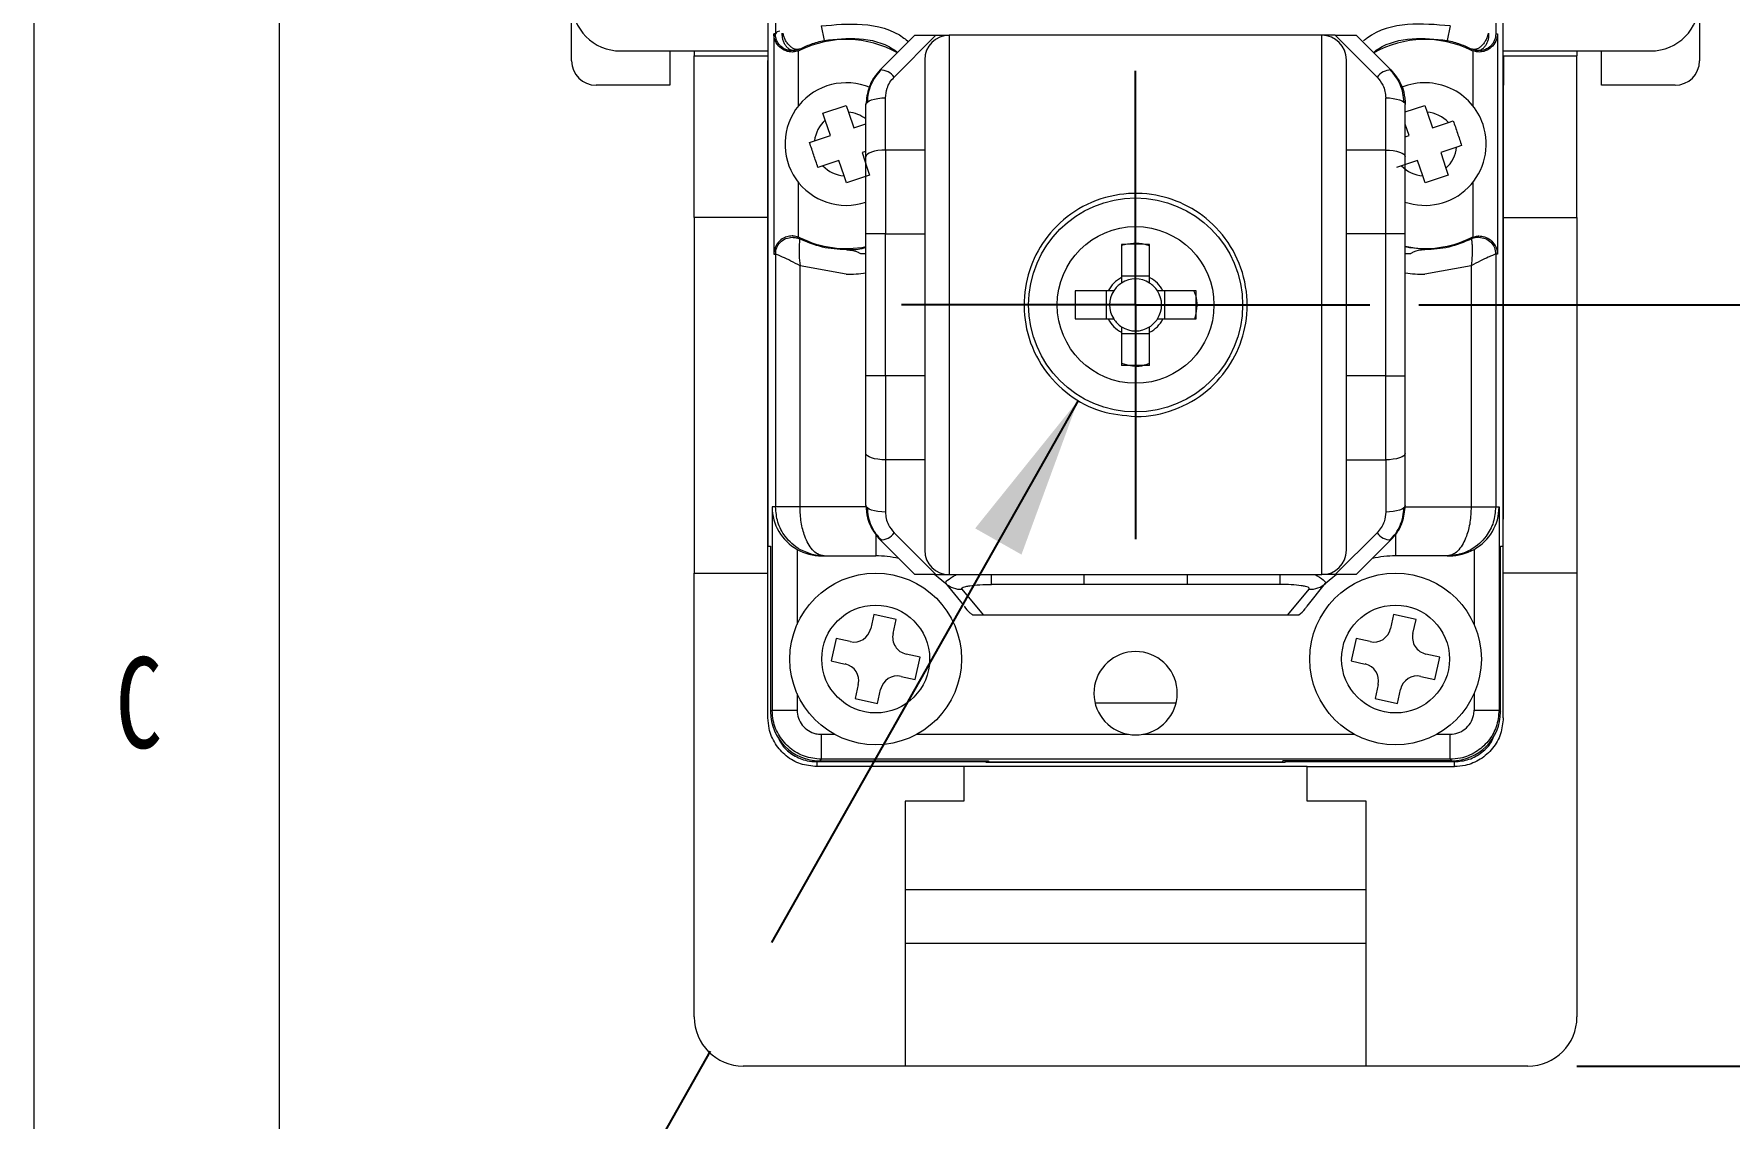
# Model space of a CAD drawing. Header units: millimetres. Extents: x 5 to 415, y -41 to 292.
# Drawn here: x 5 to 39.57, y 165.27 to 187.38 of the extents above; entities that cross this region are included whole.
import ezdxf

# ---------------------------------------------------------------- set-up
doc = ezdxf.new("R2010")
doc.units = ezdxf.units.MM
doc.linetypes.add('CENTERX2', pattern=[20.32, 12.7, -2.54, 2.54, -2.54])
doc.layers.add('CENTER_LINE', color=7, linetype='CENTERX2')
doc.styles.add('SLDTEXTSTYLE0', font='TXT', dxfattribs={"width": 0.7})
doc.styles.add('SLDTEXTSTYLE2', font='TXT', dxfattribs={"width": 0.75})
doc.dimstyles.new('SLDDIMSTYLE4', dxfattribs={"dimtxt": 4, "dimasz": 3.302, "dimexe": 0, "dimexo": 0.0625, "dimgap": 1, "dimtad": 1, "dimdec": 1, "dimrnd": 1e-09, "dimzin": 12, "dimdsep": 46, "dimtxsty": 'SLDTEXTSTYLE0', "dimsah": 1, "dimcen": 0.09, "dimadec": 0, "dimazin": 3, "dimtfac": 1, "dimtdec": 1, "dimtmove": 0, "dimatfit": 0, "dimfxl": 1, "dimfrac": 2, "dimtolj": 1, "dimtzin": 12, "dimarcsym": 0})
doc.dimstyles.new('SLDDIMSTYLE6', dxfattribs={"dimtxt": 0.18, "dimasz": 3.302, "dimexe": 0, "dimexo": 0.0625, "dimgap": 0, "dimtad": 0, "dimtih": 1, "dimtoh": 1, "dimdec": 0, "dimrnd": 1e-09, "dimzin": 0, "dimdsep": 46, "dimtxsty": 'Standard', "dimsah": 1, "dimcen": 0.09, "dimadec": 0, "dimazin": 0, "dimtfac": 3.302, "dimtdec": 0, "dimtofl": 0, "dimtmove": 0, "dimatfit": 3, "dimfxl": 1, "dimfrac": 2, "dimtolj": 1, "dimtzin": 0, "dimarcsym": 0})

# ---------------------------------------------------------------- blocks, each defined once
blk = doc.blocks.new('_D_21')
at = {"layer": 'CENTER_LINE'}
for p, q in [((49.402, 181.851), (49.402, 188.201)), ((33.24, 181.851), (50.402, 181.851)), ((49.402, 166.331), (49.402, 181.851)), ((36.465, 166.331), (50.402, 166.331)), ((49.402, 166.331), (49.402, 159.981))]:
    blk.add_line(p, q, dxfattribs=at)
for points in [[(49.402, 181.851), (49.91, 185.153), (48.894, 185.153)], [(49.402, 166.331), (48.894, 163.029), (49.91, 163.029)]]:
    blk.add_solid(points, dxfattribs=at)
at = {"layer": 'CENTER_LINE', "insert": (44.246, 169.296), "char_height": 4, "attachment_point": 1, "rotation": 90, "style": 'SLDTEXTSTYLE0'}
blk.add_mtext('15.5', dxfattribs=at)
blk = doc.blocks.new('SW_CENTERMARKSYMBOL_6')
at = {"layer": 'CENTER_LINE', "color": 0}
for p, q in [((0, 2.5), (0, 4.775)), ((0, 0), (0, 2.5)), ((-2.5, 0), (-4.775, 0)), ((0, 0), (-2.5, 0)), ((0, 0), (0, -2.5)), ((0, 0), (2.5, 0)), ((2.5, 0), (4.775, 0)), ((0, -2.5), (0, -4.775))]:
    blk.add_line(p, q, dxfattribs=at)

msp = doc.modelspace()

# ---------------------------------------------------------------- linework, layer by layer
at = {"color": 7, "linetype": 'Continuous', "lineweight": 18}
for p, q in [((5, 292), (5, 5)), ((10, 287), (10, 10)), ((19.974, 176.933), (19.974, 195.631)), ((20.082, 195.433), (20.121, 187.378)), ((34.848, 195.433), (34.809, 187.378)), ((34.96, 176.933), (34.96, 191.921)), ((15.965, 186.831), (15.965, 188.031)), ((38.965, 188.031), (38.965, 186.831)), ((20.121, 187.378), (20.087, 187.378)), ((20.087, 187.378), (20.087, 182.888)), ((21.053, 187.54), (21.115, 187.246)), ((33.877, 187.54), (33.815, 187.246)), ((34.809, 187.378), (34.843, 187.378)), ((34.843, 187.378), (34.843, 182.888)), ((16.965, 187.031), (19.974, 187.031)), ((17.965, 187.031), (17.965, 186.331)), ((18.465, 187.031), (18.465, 186.931)), ((20.616, 187.07), (20.518, 187.039)), ((20.628, 187.047), (20.616, 187.07)), ((22.965, 187.351), (22.258, 186.644)), ((22.541, 186.498), (23.394, 187.351)), ((22.965, 187.351), (23.394, 187.351)), ((23.394, 187.351), (23.665, 187.351)), ((23.665, 187.351), (23.665, 176.351)), ((31.265, 187.351), (23.665, 187.351)), ((31.265, 176.351), (31.265, 187.351)), ((31.536, 187.351), (31.265, 187.351)), ((32.389, 186.498), (31.536, 187.351)), ((31.536, 187.351), (31.965, 187.351)), ((31.965, 187.351), (32.672, 186.644)), ((34.314, 187.07), (34.303, 187.047)), ((34.412, 187.039), (34.314, 187.07)), ((34.96, 187.031), (37.965, 187.031)), ((36.465, 187.031), (36.465, 186.931)), ((36.965, 186.331), (36.965, 187.031)), ((18.465, 183.631), (18.465, 186.931)), ((18.465, 186.931), (19.965, 186.931)), ((19.965, 186.931), (19.965, 186.331)), ((19.965, 186.931), (19.974, 186.931)), ((19.965, 182.883), (19.965, 186.833)), ((19.965, 186.833), (19.974, 186.833)), ((34.96, 186.931), (34.965, 186.931)), ((34.965, 186.833), (34.96, 186.833)), ((34.965, 186.931), (34.965, 186.331)), ((34.965, 186.931), (36.465, 186.931)), ((34.965, 182.883), (34.965, 186.833)), ((36.465, 183.631), (36.465, 186.931)), ((17.965, 186.331), (16.465, 186.331)), ((38.465, 186.331), (36.965, 186.331)), ((22.365, 185.009), (22.365, 186.073)), ((32.565, 185.009), (32.565, 186.073)), ((21.09, 185.762), (21.564, 185.921)), ((21.137, 185.62), (21.09, 185.762)), ((21.564, 185.921), (21.611, 185.779)), ((21.611, 185.779), (21.717, 185.463)), ((21.965, 184.872), (21.965, 185.937)), ((32.965, 184.872), (32.965, 185.937)), ((32.965, 185.788), (33.364, 185.921)), ((33.364, 185.921), (33.411, 185.779)), ((33.411, 185.779), (33.517, 185.463)), ((20.918, 185.195), (21.243, 185.304)), ((21.243, 185.304), (21.137, 185.62)), ((21.717, 185.463), (21.965, 185.547)), ((33.043, 185.304), (32.965, 185.537)), ((32.965, 185.278), (33.043, 185.304)), ((33.517, 185.463), (33.842, 185.572)), ((33.842, 185.572), (33.943, 185.606)), ((20.817, 185.162), (20.918, 185.195)), ((21.965, 184.983), (21.887, 184.957)), ((21.887, 184.957), (21.993, 184.641)), ((22.365, 185.009), (22.365, 183.299)), ((23.165, 185.009), (22.365, 185.009)), ((32.565, 185.009), (31.765, 185.009)), ((32.565, 183.299), (32.565, 185.009)), ((34.012, 185.066), (33.687, 184.957)), ((33.687, 184.957), (33.793, 184.641)), ((34.113, 185.1), (34.012, 185.066)), ((21.088, 184.689), (20.987, 184.655)), ((21.413, 184.798), (21.088, 184.689)), ((21.519, 184.482), (21.413, 184.798)), ((21.993, 184.641), (22.041, 184.499)), ((32.888, 184.689), (32.787, 184.655)), ((33.213, 184.798), (32.888, 184.689)), ((33.319, 184.482), (33.213, 184.798)), ((33.793, 184.641), (33.841, 184.499)), ((21.567, 184.34), (21.519, 184.482)), ((22.041, 184.499), (21.567, 184.34)), ((33.367, 184.34), (33.319, 184.482)), ((33.841, 184.499), (33.367, 184.34)), ((19.965, 183.631), (18.465, 183.631)), ((18.465, 183.631), (18.465, 176.381)), ((34.965, 183.631), (36.465, 183.631)), ((36.465, 183.631), (36.465, 176.381)), ((20.616, 183.196), (20.628, 183.219)), ((22.365, 183.299), (21.965, 183.299)), ((21.965, 180.403), (21.965, 183.299)), ((22.365, 180.403), (22.365, 183.299)), ((22.365, 183.299), (23.165, 183.299)), ((32.565, 183.299), (31.765, 183.299)), ((32.965, 183.299), (32.565, 183.299)), ((32.565, 180.403), (32.565, 183.299)), ((32.965, 180.403), (32.965, 183.299)), ((34.303, 183.219), (34.314, 183.196)), ((19.965, 177.483), (19.965, 182.883)), ((20.087, 182.888), (20.122, 182.888)), ((20.122, 182.888), (20.122, 177.733)), ((21.581, 182.976), (21.565, 182.976)), ((21.854, 182.901), (21.965, 182.901)), ((27.465, 183.087), (27.179, 183.083)), ((27.179, 183.083), (27.179, 182.409)), ((27.751, 183.083), (27.465, 183.087)), ((27.751, 182.409), (27.751, 183.083)), ((33.35, 182.976), (32.965, 183.043)), ((32.965, 182.901), (33.076, 182.901)), ((33.365, 182.976), (33.35, 182.976)), ((34.808, 182.888), (34.808, 177.733)), ((34.843, 182.888), (34.808, 182.888)), ((34.965, 177.483), (34.965, 182.883)), ((21.565, 182.476), (20.622, 182.649)), ((20.622, 177.733), (20.622, 182.649)), ((34.308, 182.649), (33.365, 182.476)), ((34.308, 182.649), (34.308, 177.733)), ((27.179, 182.443), (27.751, 182.443)), ((26.907, 182.137), (26.232, 182.137)), ((26.232, 182.137), (26.232, 181.565)), ((26.873, 181.565), (26.873, 182.137)), ((28.698, 182.137), (28.023, 182.137)), ((28.057, 182.137), (28.057, 181.565)), ((28.698, 181.565), (28.698, 182.137)), ((26.232, 181.565), (26.907, 181.565)), ((28.023, 181.565), (28.698, 181.565)), ((27.179, 181.293), (27.179, 180.618)), ((27.751, 181.259), (27.179, 181.259)), ((27.751, 180.618), (27.751, 181.293)), ((27.465, 180.615), (27.179, 180.618)), ((27.751, 180.618), (27.465, 180.615)), ((22.365, 180.403), (21.965, 180.403)), ((22.365, 180.403), (22.365, 178.693)), ((23.165, 180.403), (22.365, 180.403)), ((32.565, 180.403), (31.765, 180.403)), ((32.565, 178.693), (32.565, 180.403)), ((32.565, 180.403), (32.965, 180.403)), ((21.965, 177.765), (21.965, 178.829)), ((32.965, 177.765), (32.965, 178.829)), ((23.165, 178.693), (22.365, 178.693)), ((22.365, 178.693), (22.365, 177.628)), ((31.765, 178.693), (32.565, 178.693)), ((32.565, 178.693), (32.565, 177.628)), ((20.122, 177.733), (20.054, 177.733)), ((20.054, 177.733), (20.054, 173.587)), ((34.308, 177.733), (34.808, 177.733)), ((34.808, 177.733), (34.876, 177.733)), ((34.876, 177.733), (34.876, 173.587)), ((19.965, 177.483), (19.969, 177.483)), ((19.969, 173.433), (19.969, 177.483)), ((34.961, 177.483), (34.965, 177.483)), ((34.961, 173.433), (34.961, 177.483)), ((22.258, 177.058), (22.965, 176.351)), ((23.394, 176.351), (22.541, 177.204)), ((32.389, 177.204), (31.536, 176.351)), ((31.965, 176.351), (32.672, 177.058)), ((19.974, 176.933), (20.023, 176.933)), ((20.023, 176.933), (20.023, 173.556)), ((20.563, 176.867), (20.563, 175.335)), ((21.063, 176.733), (21.114, 176.733)), ((21.114, 176.733), (22.165, 176.733)), ((33.817, 176.733), (32.765, 176.733)), ((33.817, 176.733), (33.867, 176.733)), ((34.367, 176.867), (34.367, 175.335)), ((34.908, 176.933), (34.96, 176.933)), ((34.908, 173.556), (34.908, 176.933)), ((18.465, 167.331), (18.465, 176.381)), ((18.465, 176.381), (19.969, 176.381)), ((23.394, 176.351), (22.965, 176.351)), ((23.394, 176.351), (23.665, 176.351)), ((23.665, 176.351), (31.265, 176.351)), ((26.415, 176.153), (26.415, 176.351)), ((28.515, 176.351), (28.515, 176.153)), ((31.536, 176.351), (31.265, 176.351)), ((31.965, 176.351), (31.536, 176.351)), ((36.465, 176.381), (34.961, 176.381)), ((36.465, 176.381), (36.465, 167.331)), ((23.59, 176.176), (23.953, 175.728)), ((24.362, 175.533), (23.929, 176.053)), ((26.415, 176.153), (24.525, 176.153)), ((28.515, 176.153), (26.415, 176.153)), ((30.405, 176.153), (28.515, 176.153)), ((30.568, 175.533), (31.001, 176.053)), ((30.961, 175.707), (31.34, 176.176)), ((22.127, 175.536), (22.064, 175.251)), ((22.583, 175.434), (22.127, 175.536)), ((22.519, 175.15), (22.583, 175.434)), ((24.362, 175.533), (30.568, 175.533)), ((32.727, 175.536), (32.664, 175.251)), ((33.183, 175.434), (32.727, 175.536)), ((33.119, 175.15), (33.183, 175.434)), ((21.362, 175.048), (21.26, 174.593)), ((21.646, 174.985), (21.362, 175.048)), ((31.962, 175.048), (31.86, 174.593)), ((32.246, 174.985), (31.962, 175.048)), ((21.26, 174.593), (21.545, 174.529)), ((23.07, 174.669), (22.785, 174.732)), ((22.969, 174.213), (23.07, 174.669)), ((31.86, 174.593), (32.145, 174.529)), ((33.67, 174.669), (33.385, 174.732)), ((33.569, 174.213), (33.67, 174.669)), ((22.684, 174.277), (22.969, 174.213)), ((33.284, 174.277), (33.569, 174.213)), ((20.563, 173.927), (20.563, 173.587)), ((21.811, 174.112), (21.748, 173.827)), ((22.203, 173.726), (22.266, 174.011)), ((32.411, 174.112), (32.348, 173.827)), ((32.803, 173.726), (32.866, 174.011)), ((34.367, 173.927), (34.367, 173.587)), ((20.054, 173.587), (20.023, 173.556)), ((20.054, 173.587), (20.563, 173.587)), ((21.748, 173.827), (22.203, 173.726)), ((28.291, 173.731), (26.64, 173.731)), ((32.348, 173.827), (32.803, 173.726)), ((34.367, 173.587), (34.876, 173.587)), ((34.876, 173.587), (34.908, 173.556)), ((21.054, 173.096), (21.325, 173.096)), ((21.054, 173.096), (21.054, 172.587)), ((23.006, 173.096), (27.318, 173.096)), ((27.612, 173.096), (31.925, 173.096)), ((33.606, 173.096), (33.876, 173.096)), ((33.876, 172.587), (33.876, 173.096)), ((24.415, 172.534), (20.965, 172.534)), ((21.054, 172.587), (21.023, 172.556)), ((21.023, 172.556), (24.465, 172.556)), ((33.876, 172.587), (21.054, 172.587)), ((24.415, 172.556), (24.415, 172.534)), ((24.415, 172.522), (24.415, 172.534)), ((30.515, 172.522), (24.415, 172.522)), ((24.465, 172.556), (24.465, 172.533)), ((24.465, 172.533), (30.465, 172.533)), ((33.908, 172.556), (30.465, 172.556)), ((30.465, 172.533), (30.465, 172.556)), ((30.515, 172.556), (30.515, 172.534)), ((30.515, 172.522), (30.515, 172.534)), ((33.965, 172.534), (30.515, 172.534)), ((33.876, 172.587), (33.908, 172.556)), ((23.965, 172.437), (20.965, 172.437)), ((23.965, 172.449), (30.965, 172.449)), ((23.965, 172.437), (23.965, 172.449)), ((23.965, 172.437), (23.965, 171.731)), ((30.965, 172.437), (30.965, 172.449)), ((30.965, 171.731), (30.965, 172.437)), ((30.965, 172.437), (33.965, 172.437)), ((23.965, 171.731), (22.765, 171.731)), ((22.765, 171.731), (22.765, 166.331)), ((32.165, 171.731), (30.965, 171.731)), ((32.165, 166.331), (32.165, 171.731)), ((22.765, 169.933), (32.165, 169.933)), ((32.165, 168.831), (22.765, 168.831)), ((22.765, 166.331), (19.465, 166.331)), ((32.165, 166.331), (22.765, 166.331)), ((35.465, 166.331), (32.165, 166.331))]:
    msp.add_line(p, q, dxfattribs=at)
at = {"color": 8, "linetype": 'Continuous', "lineweight": 18}
for p, q in [((20.518, 187.039), (20.444, 187.035)), ((20.587, 187.03), (20.587, 185.91)), ((34.343, 187.03), (34.343, 185.91)), ((34.504, 187.039), (34.412, 187.039)), ((20.587, 184.352), (20.587, 183.236)), ((34.343, 184.352), (34.343, 183.236)), ((21.969, 177.733), (20.622, 177.733)), ((32.959, 177.733), (34.308, 177.733)), ((22.165, 177.178), (22.165, 176.733)), ((32.765, 177.16), (32.765, 176.733)), ((24.525, 176.153), (24.525, 176.351)), ((30.405, 176.351), (30.405, 176.153))]:
    msp.add_line(p, q, dxfattribs=at)
at = {"color": 7, "linetype": 'Continuous', "lineweight": 18, "flags": 128}
for points in [[(21.965, 185.937), (21.973, 185.963), (21.996, 185.989), (22.033, 186.013), (22.082, 186.033), (22.143, 186.05), (22.212, 186.063), (22.287, 186.071), (22.365, 186.073)], [(32.565, 186.073), (32.643, 186.071), (32.718, 186.063), (32.787, 186.05), (32.848, 186.033), (32.898, 186.013), (32.935, 185.989), (32.957, 185.963), (32.965, 185.937)], [(22.365, 185.009), (22.287, 185.006), (22.212, 184.999), (22.143, 184.986), (22.082, 184.969), (22.033, 184.948), (21.996, 184.924), (21.973, 184.899), (21.965, 184.872)], [(32.565, 185.009), (32.643, 185.006), (32.718, 184.999), (32.787, 184.986), (32.848, 184.969), (32.898, 184.948), (32.935, 184.924), (32.957, 184.899), (32.965, 184.872)], [(22.365, 178.693), (22.287, 178.695), (22.212, 178.703), (22.143, 178.716), (22.082, 178.733), (22.033, 178.753), (21.996, 178.777), (21.973, 178.803), (21.965, 178.829)], [(32.965, 178.829), (32.957, 178.803), (32.935, 178.777), (32.898, 178.753), (32.848, 178.733), (32.787, 178.716), (32.718, 178.703), (32.643, 178.695), (32.565, 178.693)], [(22.365, 177.628), (22.287, 177.631), (22.212, 177.639), (22.143, 177.651), (22.082, 177.668), (22.033, 177.689), (21.996, 177.713), (21.973, 177.738), (21.965, 177.765)], [(32.965, 177.765), (32.957, 177.738), (32.935, 177.713), (32.898, 177.689), (32.848, 177.668), (32.787, 177.651), (32.718, 177.639), (32.643, 177.631), (32.565, 177.628)], [(23.373, 176.351), (23.44, 176.302), (23.59, 176.176)], [(31.34, 176.176), (31.49, 176.302), (31.557, 176.351)]]:
    msp.add_lwpolyline(points, dxfattribs=at)
at = {"color": 7, "linetype": 'Continuous', "lineweight": 18}
for centre, radius in [((27.465, 181.851), 2.182), ((27.465, 181.851), 1.598), ((22.165, 174.631), 1.75), ((32.765, 174.631), 1.75), ((22.165, 174.631), 1.1), ((32.765, 174.631), 1.1)]:
    msp.add_circle(centre, radius, dxfattribs=at)
for centre, radius, start, end in [((16.965, 188.031), 1, 180, 270), ((37.965, 188.031), 1, 270, 0), ((20.214, 187.327), 0.106, 92.8684, 151.1559), ((20.465, 187.378), 0.369, 289.3449, 296.1039), ((21.565, 185.133), 2.131, 60.7445, 116.1039), ((23.665, 186.851), 0.5, 90, 180), ((31.265, 186.851), 0.5, 0, 90), ((33.365, 185.133), 2.131, 63.8961, 119.2555), ((34.465, 187.378), 0.369, 243.8961, 250.6551), ((16.465, 186.831), 0.5, 180, 270), ((38.465, 186.831), 0.5, 270, 0), ((21.565, 185.131), 1.25, 67.0509, 288.5391), ((22.252, 186.286), 0.358, 36.2952, 89.0893), ((32.678, 186.286), 0.358, 90.9107, 143.7048), ((33.365, 185.131), 1.25, 18.5391, 112.0981), ((33.365, 185.131), 0.65, 42.7923, 85.9192), ((21.565, 185.131), 0.65, 131.159, 174.2859), ((33.365, 185.131), 1.25, 250.9646, 18.5391), ((33.365, 185.131), 0.65, 311.159, 354.2859), ((21.565, 185.131), 0.65, 222.7923, 265.9192), ((33.365, 185.131), 0.65, 222.7923, 265.9192), ((20.465, 182.888), 0.369, 63.8961, 70.6551), ((21.565, 185.133), 2.131, 243.8961, 280.8193), ((33.365, 185.133), 2.131, 259.1807, 296.1039), ((34.465, 182.888), 0.369, 109.3449, 116.1039), ((27.465, 181.851), 0.627, 117.1428, 152.8572), ((27.465, 181.851), 0.53, 122.6646, 147.3354), ((27.465, 181.851), 0.53, 57.3354, 122.6646), ((27.465, 181.851), 0.627, 27.1428, 62.8572), ((27.465, 181.851), 0.53, 32.6646, 57.3354), ((27.465, 181.851), 0.53, 147.3354, 212.6646), ((27.465, 181.851), 0.53, 327.3354, 32.6646), ((27.465, 181.851), 0.627, 207.1428, 242.8572), ((27.465, 181.851), 0.53, 212.6646, 237.3354), ((27.465, 181.851), 0.627, 297.1428, 332.8572), ((27.465, 181.851), 0.53, 302.6646, 327.3354), ((27.465, 181.851), 0.53, 237.3354, 302.6646), ((22.252, 177.416), 0.358, 270.9108, 323.7048), ((32.678, 177.416), 0.358, 216.2952, 269.0893), ((22.165, 174.633), 2.1, 77.0308, 90), ((23.665, 176.851), 0.5, 180, 270), ((31.265, 176.851), 0.5, 270, 0), ((32.765, 174.633), 2.1, 90, 102.9692), ((23.907, 176.522), 0.47, 227.4768, 272.6664), ((31.023, 176.522), 0.47, 267.3336, 312.5232), ((21.722, 175.327), 0.35, 257.4821, 347.4821), ((22.861, 175.074), 0.35, 167.4821, 257.4821), ((32.322, 175.327), 0.35, 257.4821, 347.4821), ((33.461, 175.074), 0.35, 167.4821, 257.4821), ((27.465, 173.933), 0.85, 279.9708, 260.0292), ((21.469, 174.188), 0.35, 347.4821, 77.4821), ((22.608, 173.935), 0.35, 77.4821, 167.4821), ((32.069, 174.188), 0.35, 347.4821, 77.4821), ((33.208, 173.935), 0.35, 77.4821, 167.4821), ((27.465, 173.933), 0.85, 260.0292, 279.9708), ((19.465, 167.331), 1, 180, 270), ((35.465, 167.331), 1, 270, 0)]:
    msp.add_arc(centre, radius, start, end, dxfattribs=at)
at = {"color": 8, "linetype": 'Continuous', "lineweight": 18}
for centre, radius, start, end in [((21.565, 185.131), 0.65, 52.0201, 85.9192), ((21.565, 185.133), 2.657, 270, 278.658), ((33.365, 185.133), 2.657, 261.342, 270)]:
    msp.add_arc(centre, radius, start, end, dxfattribs=at)
at = {"color": 7, "linetype": 'Continuous', "lineweight": 18}
for centre, major_axis, ratio, start_param, end_param in [((21.072, 177.733), (1.018, 0), 0.982697, 3.141593, 4.188702), ((33.859, 177.733), (1.018, 0), 0.982697, 5.236076, 6.283185), ((21.063, 177.733), (-1, 0), 0.999848, 1.04711, 1.570796), ((33.867, 177.733), (-1, 0), 0.999848, 1.570796, 2.094483), ((21.023, 173.556), (0.707, 0.707), 0.999695, 2.356347, 3.926839), ((33.907, 173.556), (0.707, -0.707), 0.999695, 5.497939, 7.068431)]:
    msp.add_ellipse(centre, major_axis=major_axis, ratio=ratio, start_param=start_param, end_param=end_param, dxfattribs=at)
for points, knots in [([(20.587, 187.03), (20.553, 187.021), (20.485, 187.003), (20.382, 187.013), (20.276, 187.051), (20.168, 187.136), (20.103, 187.253), (20.088, 187.341), (20.087, 187.377), (20.087, 187.378)], [0, 0, 0, 0, 0.117763, 0.235394, 0.357437, 0.547783, 0.812584, 0.994967, 1, 1, 1, 1]), ([(20.444, 187.035), (20.419, 187.038), (20.37, 187.044), (20.3, 187.074), (20.239, 187.116), (20.188, 187.17), (20.15, 187.234), (20.125, 187.304), (20.122, 187.353), (20.121, 187.378)], [0, 0, 0, 0, 0.143919, 0.288013, 0.432284, 0.575061, 0.717219, 0.858838, 1, 1, 1, 1]), ([(20.518, 187.039), (20.503, 187.038), (20.473, 187.037), (20.424, 187.053), (20.376, 187.084), (20.332, 187.132), (20.297, 187.193), (20.273, 187.259), (20.26, 187.326), (20.26, 187.37), (20.26, 187.39)], [0, 0, 0, 0, 0.1131826, 0.235918, 0.3659643, 0.5, 0.6340357, 0.764082, 0.8868174, 1, 1, 1, 1]), ([(20.616, 187.07), (20.603, 187.066), (20.575, 187.056), (20.525, 187.062), (20.468, 187.086), (20.411, 187.131), (20.359, 187.19), (20.318, 187.259), (20.29, 187.328), (20.281, 187.372), (20.276, 187.393)], [0, 0, 0, 0, 0.110626, 0.23271, 0.363836, 0.5, 0.636164, 0.76729, 0.889374, 1, 1, 1, 1]), ([(34.654, 187.393), (34.65, 187.372), (34.641, 187.328), (34.612, 187.259), (34.571, 187.19), (34.519, 187.131), (34.462, 187.086), (34.406, 187.062), (34.355, 187.056), (34.327, 187.066), (34.314, 187.07)], [0, 0, 0, 0, 0.110626, 0.23271, 0.363836, 0.5, 0.636164, 0.76729, 0.889374, 1, 1, 1, 1]), ([(34.843, 187.378), (34.843, 187.377), (34.842, 187.341), (34.827, 187.253), (34.762, 187.136), (34.654, 187.051), (34.548, 187.013), (34.445, 187.003), (34.377, 187.021), (34.343, 187.03)], [0, 0, 0, 0, 0.005034, 0.187416, 0.452217, 0.642563, 0.764606, 0.882237, 1, 1, 1, 1]), ([(34.412, 187.039), (34.428, 187.038), (34.46, 187.037), (34.509, 187.054), (34.558, 187.088), (34.602, 187.137), (34.636, 187.198), (34.659, 187.264), (34.671, 187.329), (34.671, 187.37), (34.671, 187.39)], [0, 0, 0, 0, 0.118146, 0.244995, 0.37775, 0.512674, 0.645653, 0.772913, 0.891593, 1, 1, 1, 1]), ([(34.809, 187.378), (34.805, 187.336), (34.798, 187.27), (34.755, 187.188), (34.71, 187.134), (34.652, 187.086), (34.589, 187.056), (34.536, 187.039), (34.51, 187.039), (34.504, 187.039)], [0, 0, 0, 0, 0.250741, 0.392098, 0.543794, 0.673085, 0.840849, 0.962016, 1, 1, 1, 1]), ([(20.616, 187.07), (20.689, 187.104), (20.798, 187.155), (20.976, 187.214), (21.07, 187.236), (21.115, 187.246)], [0, 0, 0, 0, 0.50598, 0.757681, 1, 1, 1, 1]), ([(21.115, 187.246), (21.351, 187.27), (21.823, 187.318), (22.356, 187.195), (22.581, 187.027), (22.616, 187.001)], [0, 0, 0, 0, 0.458726, 0.917452, 1, 1, 1, 1]), ([(32.315, 187.001), (32.349, 187.027), (32.574, 187.195), (33.107, 187.318), (33.579, 187.27), (33.815, 187.246)], [0, 0, 0, 0, 0.082543, 0.541272, 1, 1, 1, 1]), ([(33.815, 187.246), (33.861, 187.236), (33.954, 187.214), (34.133, 187.155), (34.242, 187.104), (34.314, 187.07)], [0, 0, 0, 0, 0.2423835, 0.4941573, 1, 1, 1, 1]), ([(23.165, 186.851), (23.165, 186.834), (23.165, 186.8), (23.165, 186.518), (23.165, 186.062), (23.165, 185.411), (23.165, 184.612), (23.165, 183.724), (23.165, 182.793), (23.165, 181.851), (23.165, 180.908), (23.165, 179.978), (23.165, 179.09), (23.165, 178.29), (23.165, 177.64), (23.165, 177.183), (23.165, 176.901), (23.165, 176.868), (23.165, 176.851)], [0, 0, 0, 0, 0.060031, 0.120011, 0.184323, 0.25, 0.315677, 0.379989, 0.440012, 0.5, 0.560023, 0.620011, 0.684324, 0.750001, 0.815678, 0.87999, 0.939986, 1, 1, 1, 1]), ([(31.765, 176.851), (31.765, 176.868), (31.765, 176.901), (31.765, 177.183), (31.765, 177.64), (31.765, 178.29), (31.765, 178.959), (31.765, 179.547), (31.765, 180.139), (31.765, 180.908), (31.765, 181.851), (31.765, 182.793), (31.765, 183.724), (31.765, 184.612), (31.765, 185.411), (31.765, 185.954), (31.765, 186.298), (31.765, 186.567), (31.765, 186.801), (31.765, 186.834), (31.765, 186.851)], [0, 0, 0, 0, 0.060004, 0.11999, 0.184292, 0.249958, 0.315624, 0.3478, 0.380008, 0.439987, 0.5, 0.559978, 0.619991, 0.684293, 0.749959, 0.815625, 0.8478, 0.880009, 0.939979, 1, 1, 1, 1]), ([(22.258, 186.644), (22.214, 186.594), (22.119, 186.487), (21.998, 186.251), (21.978, 186.056), (21.965, 185.937)], [0, 0, 0, 0, 0.252769, 0.542585, 1, 1, 1, 1]), ([(22.283, 186.652), (22.24, 186.606), (22.155, 186.513), (22.066, 186.347), (22.007, 186.171), (21.997, 186.048), (21.993, 185.986)], [0, 0, 0, 0, 0.250708, 0.500625, 0.750193, 1, 1, 1, 1]), ([(22.365, 186.073), (22.372, 186.14), (22.382, 186.251), (22.451, 186.395), (22.511, 186.463), (22.541, 186.498)], [0, 0, 0, 0, 0.428724, 0.713281, 1, 1, 1, 1]), ([(32.389, 186.498), (32.433, 186.445), (32.505, 186.357), (32.556, 186.207), (32.562, 186.118), (32.565, 186.073)], [0, 0, 0, 0, 0.427559, 0.711619, 1, 1, 1, 1]), ([(32.938, 185.986), (32.933, 186.048), (32.923, 186.172), (32.863, 186.349), (32.773, 186.516), (32.687, 186.609), (32.644, 186.655)], [0, 0, 0, 0, 0.249949, 0.499558, 0.749438, 1, 1, 1, 1]), ([(32.672, 186.644), (32.744, 186.556), (32.856, 186.419), (32.947, 186.171), (32.958, 186.023), (32.965, 185.937)], [0, 0, 0, 0, 0.430059, 0.666913, 1, 1, 1, 1]), ([(27.465, 179.576), (27.222, 179.599), (26.736, 179.644), (26.081, 179.999), (25.553, 180.538), (25.226, 181.245), (25.155, 182.013), (25.327, 182.733), (25.709, 183.359), (26.288, 183.849), (27.016, 184.126), (27.78, 184.143), (28.478, 183.929), (29.08, 183.51), (29.536, 182.896), (29.764, 182.149), (29.733, 181.391), (29.474, 180.706), (29.012, 180.126), (28.364, 179.713), (27.804, 179.581), (27.504, 179.576), (27.465, 179.576)], [0, 0, 0, 0, 0.0504909, 0.1008712, 0.1540504, 0.209456, 0.2619899, 0.3113938, 0.3615785, 0.4152624, 0.4706129, 0.5223841, 0.5709463, 0.6215781, 0.6762458, 0.7309774, 0.7819261, 0.8311422, 0.8825965, 0.9374894, 0.9919286, 1, 1, 1, 1]), ([(20.587, 183.236), (20.554, 183.245), (20.513, 183.256), (20.433, 183.259), (20.35, 183.245), (20.24, 183.192), (20.137, 183.09), (20.094, 182.978), (20.088, 182.905), (20.087, 182.889), (20.087, 182.888)], [0, 0, 0, 0, 0.11544, 0.141145, 0.277216, 0.412411, 0.624676, 0.915152, 0.994966, 1, 1, 1, 1]), ([(20.122, 182.888), (20.128, 182.933), (20.138, 183.023), (20.217, 183.136), (20.33, 183.215), (20.42, 183.226), (20.465, 183.231)], [0, 0, 0, 0, 0.2499999, 0.4999999, 0.7499999, 1, 1, 1, 1]), ([(20.465, 183.231), (20.491, 183.229), (20.544, 183.226), (20.592, 183.206), (20.616, 183.196)], [0, 0, 0, 0, 0.5, 1, 1, 1, 1]), ([(34.465, 183.231), (34.438, 183.229), (34.385, 183.226), (34.337, 183.206), (34.314, 183.196)], [0, 0, 0, 0, 0.5237, 1, 1, 1, 1]), ([(34.343, 183.236), (34.376, 183.245), (34.417, 183.256), (34.497, 183.259), (34.58, 183.245), (34.691, 183.192), (34.793, 183.09), (34.836, 182.978), (34.842, 182.905), (34.843, 182.889), (34.843, 182.888)], [0, 0, 0, 0, 0.11544, 0.141145, 0.277216, 0.412411, 0.624676, 0.915152, 0.994966, 1, 1, 1, 1]), ([(34.465, 183.231), (34.51, 183.226), (34.6, 183.215), (34.713, 183.136), (34.792, 183.023), (34.803, 182.933), (34.808, 182.888)], [0, 0, 0, 0, 0.25, 0.5, 0.75, 1, 1, 1, 1]), ([(20.622, 182.649), (20.559, 182.682), (20.432, 182.751), (20.264, 182.828), (20.169, 182.87), (20.129, 182.886), (20.125, 182.887), (20.122, 182.888)], [0, 0, 0, 0, 0.260217, 0.529104, 0.765257, 0.882426, 1, 1, 1, 1]), ([(20.616, 183.196), (20.615, 183.193), (20.615, 183.188), (20.611, 183.153), (20.606, 183.097), (20.602, 183.004), (20.6, 182.854), (20.615, 182.721), (20.622, 182.649)], [0, 0, 0, 0, 0.12306, 0.248493, 0.377059, 0.509618, 0.734984, 1, 1, 1, 1]), ([(21.565, 182.976), (21.401, 182.985), (21.072, 183.004), (20.768, 183.132), (20.616, 183.196)], [0, 0, 0, 0, 0.5, 1, 1, 1, 1]), ([(21.965, 183.022), (21.937, 183.012), (21.808, 182.965), (21.68, 182.971), (21.581, 182.976)], [0, 0, 0, 0, 0.218776, 1, 1, 1, 1]), ([(21.581, 182.976), (21.658, 182.969), (21.754, 182.961), (21.838, 182.911), (21.854, 182.901)], [0, 0, 0, 0, 0.804502, 1, 1, 1, 1]), ([(27.751, 183.051), (27.719, 183.064), (27.538, 183.136), (27.341, 183.096), (27.179, 183.064)], [0, 0, 0, 0, 0.180405, 1, 1, 1, 1]), ([(33.35, 182.976), (33.272, 182.969), (33.177, 182.961), (33.093, 182.911), (33.076, 182.901)], [0, 0, 0, 0, 0.804617, 1, 1, 1, 1]), ([(34.314, 183.196), (34.162, 183.132), (33.859, 183.004), (33.53, 182.985), (33.365, 182.976)], [0, 0, 0, 0, 0.5, 1, 1, 1, 1]), ([(34.314, 183.196), (34.315, 183.193), (34.316, 183.188), (34.319, 183.152), (34.324, 183.097), (34.329, 183.004), (34.33, 182.854), (34.315, 182.721), (34.308, 182.649)], [0, 0, 0, 0, 0.1230873, 0.248535, 0.3771033, 0.5096528, 0.7350716, 1, 1, 1, 1]), ([(34.808, 182.888), (34.805, 182.887), (34.801, 182.886), (34.769, 182.873), (34.721, 182.852), (34.637, 182.814), (34.498, 182.749), (34.373, 182.683), (34.308, 182.649)], [0, 0, 0, 0, 0.119498, 0.23974, 0.361536, 0.485663, 0.730817, 1, 1, 1, 1]), ([(27.179, 182.409), (27.179, 182.378), (27.179, 182.341), (27.179, 182.303), (27.179, 182.297)], [0, 0, 0, 0, 0.842199, 1, 1, 1, 1]), ([(27.751, 182.297), (27.751, 182.324), (27.751, 182.362), (27.751, 182.398), (27.751, 182.409)], [0, 0, 0, 0, 0.711887, 1, 1, 1, 1]), ([(27.019, 182.137), (26.992, 182.137), (26.954, 182.137), (26.918, 182.137), (26.907, 182.137)], [0, 0, 0, 0, 0.711887, 1, 1, 1, 1]), ([(28.023, 182.137), (27.992, 182.137), (27.956, 182.137), (27.917, 182.137), (27.911, 182.137)], [0, 0, 0, 0, 0.842199, 1, 1, 1, 1]), ([(28.674, 181.565), (28.706, 181.709), (28.751, 181.907), (28.675, 182.088), (28.655, 182.137)], [0, 0, 0, 0, 0.731793, 1, 1, 1, 1]), ([(26.907, 181.565), (26.938, 181.565), (26.975, 181.565), (27.013, 181.565), (27.019, 181.565)], [0, 0, 0, 0, 0.842199, 1, 1, 1, 1]), ([(27.911, 181.565), (27.938, 181.565), (27.976, 181.565), (28.013, 181.565), (28.023, 181.565)], [0, 0, 0, 0, 0.711887, 1, 1, 1, 1]), ([(27.179, 181.405), (27.179, 181.378), (27.179, 181.34), (27.179, 181.303), (27.179, 181.293)], [0, 0, 0, 0, 0.711887, 1, 1, 1, 1]), ([(27.751, 181.293), (27.751, 181.324), (27.751, 181.36), (27.751, 181.399), (27.751, 181.405)], [0, 0, 0, 0, 0.842199, 1, 1, 1, 1]), ([(27.179, 180.666), (27.3, 180.628), (27.494, 180.566), (27.681, 180.639), (27.751, 180.666)], [0, 0, 0, 0, 0.622247, 1, 1, 1, 1]), ([(21.114, 176.733), (21.067, 176.741), (20.984, 176.754), (20.874, 176.852), (20.787, 176.976), (20.705, 177.158), (20.637, 177.41), (20.627, 177.628), (20.622, 177.733)], [0, 0, 0, 0, 0.1913886, 0.3396526, 0.4809365, 0.608398, 0.8098668, 1, 1, 1, 1]), ([(21.965, 177.765), (21.972, 177.678), (21.983, 177.53), (22.074, 177.282), (22.186, 177.146), (22.258, 177.058)], [0, 0, 0, 0, 0.333087, 0.56994, 1, 1, 1, 1]), ([(21.993, 177.715), (21.998, 177.653), (22.007, 177.53), (22.067, 177.352), (22.157, 177.186), (22.243, 177.093), (22.286, 177.046)], [0, 0, 0, 0, 0.249949, 0.4995584, 0.7494376, 1, 1, 1, 1]), ([(32.647, 177.049), (32.69, 177.096), (32.775, 177.189), (32.864, 177.354), (32.923, 177.531), (32.933, 177.654), (32.938, 177.715)], [0, 0, 0, 0, 0.250708, 0.500625, 0.750193, 1, 1, 1, 1]), ([(32.672, 177.058), (32.716, 177.108), (32.811, 177.214), (32.933, 177.451), (32.953, 177.646), (32.965, 177.765)], [0, 0, 0, 0, 0.252769, 0.542585, 1, 1, 1, 1]), ([(34.308, 177.733), (34.303, 177.628), (34.293, 177.41), (34.225, 177.158), (34.143, 176.976), (34.057, 176.852), (33.947, 176.755), (33.864, 176.741), (33.817, 176.733)], [0, 0, 0, 0, 0.190183, 0.391587, 0.518897, 0.659859, 0.807345, 1, 1, 1, 1]), ([(34.808, 177.733), (34.798, 177.628), (34.778, 177.41), (34.641, 177.158), (34.476, 176.976), (34.302, 176.852), (34.079, 176.755), (33.912, 176.741), (33.817, 176.733)], [0, 0, 0, 0, 0.1901815, 0.391587, 0.5188144, 0.6598591, 0.8072141, 1, 1, 1, 1]), ([(22.365, 177.628), (22.368, 177.583), (22.374, 177.495), (22.425, 177.345), (22.498, 177.257), (22.541, 177.204)], [0, 0, 0, 0, 0.288381, 0.572441, 1, 1, 1, 1]), ([(32.565, 177.628), (32.559, 177.562), (32.548, 177.451), (32.479, 177.307), (32.419, 177.238), (32.389, 177.204)], [0, 0, 0, 0, 0.428724, 0.713281, 1, 1, 1, 1]), ([(21.114, 176.733), (21.018, 176.737), (20.899, 176.742), (20.789, 176.792), (20.767, 176.802)], [0, 0, 0, 0, 0.797018, 1, 1, 1, 1]), ([(23.929, 176.053), (23.925, 176.06), (23.915, 176.073), (23.945, 176.094), (24.002, 176.112), (24.113, 176.132), (24.291, 176.149), (24.446, 176.151), (24.525, 176.153)], [0, 0, 0, 0, 0.119629, 0.235882, 0.354499, 0.47966, 0.73658, 1, 1, 1, 1]), ([(31.001, 176.053), (31.005, 176.06), (31.014, 176.073), (30.986, 176.094), (30.929, 176.112), (30.818, 176.132), (30.639, 176.149), (30.484, 176.151), (30.405, 176.153)], [0, 0, 0, 0, 0.118245, 0.235831, 0.351657, 0.479645, 0.73658, 1, 1, 1, 1]), ([(23.97, 175.707), (24.004, 175.659), (24.052, 175.592), (24.12, 175.546), (24.138, 175.533)], [0, 0, 0, 0, 0.721928, 1, 1, 1, 1]), ([(30.792, 175.533), (30.839, 175.569), (30.904, 175.619), (30.948, 175.688), (30.961, 175.707)], [0, 0, 0, 0, 0.721901, 1, 1, 1, 1]), ([(24.138, 175.533), (24.149, 175.533), (24.169, 175.533), (24.21, 175.533), (24.255, 175.533), (24.296, 175.533), (24.33, 175.533), (24.353, 175.533), (24.362, 175.533)], [0, 0, 0, 0, 0.302904, 0.5868, 0.763479, 0.863466, 0.940683, 1, 1, 1, 1]), ([(30.568, 175.533), (30.581, 175.533), (30.608, 175.533), (30.65, 175.533), (30.714, 175.533), (30.759, 175.533), (30.782, 175.533), (30.792, 175.533)], [0, 0, 0, 0, 0.081806, 0.163008, 0.304881, 0.721802, 1, 1, 1, 1]), ([(21.054, 172.587), (20.939, 172.599), (20.711, 172.622), (20.411, 172.798), (20.187, 173.053), (20.07, 173.333), (20.059, 173.516), (20.054, 173.587)], [0, 0, 0, 0, 0.2199537, 0.4345703, 0.6492433, 0.8639785, 1, 1, 1, 1]), ([(20.563, 173.587), (20.568, 173.532), (20.579, 173.423), (20.662, 173.276), (20.786, 173.165), (20.925, 173.104), (21.017, 173.098), (21.054, 173.096)], [0, 0, 0, 0, 0.2121897, 0.4239717, 0.641513, 0.8550561, 1, 1, 1, 1]), ([(33.876, 173.096), (33.931, 173.101), (34.04, 173.112), (34.187, 173.195), (34.298, 173.319), (34.359, 173.458), (34.365, 173.55), (34.367, 173.587)], [0, 0, 0, 0, 0.212202, 0.423999, 0.641521, 0.855071, 1, 1, 1, 1]), ([(34.876, 173.587), (34.865, 173.472), (34.842, 173.244), (34.665, 172.944), (34.41, 172.72), (34.13, 172.603), (33.947, 172.592), (33.876, 172.587)], [0, 0, 0, 0, 0.219897, 0.434512, 0.649185, 0.86392, 1, 1, 1, 1]), ([(20.965, 172.437), (20.853, 172.448), (20.629, 172.47), (20.33, 172.641), (20.105, 172.894), (19.986, 173.174), (19.974, 173.359), (19.969, 173.433)], [0, 0, 0, 0, 0.214704, 0.429408, 0.644093, 0.85877, 1, 1, 1, 1]), ([(34.961, 173.433), (34.95, 173.321), (34.928, 173.097), (34.757, 172.798), (34.504, 172.573), (34.224, 172.454), (34.039, 172.442), (33.965, 172.437)], [0, 0, 0, 0, 0.2147035, 0.4294078, 0.6440927, 0.8587702, 1, 1, 1, 1]), ([(20.167, 173.045), (20.196, 172.985), (20.269, 172.834), (20.482, 172.659), (20.731, 172.55), (20.899, 172.539), (20.965, 172.534)], [0, 0, 0, 0, 0.198048, 0.49978, 0.801501, 1, 1, 1, 1]), ([(33.965, 172.534), (34.067, 172.544), (34.269, 172.564), (34.533, 172.721), (34.706, 172.89), (34.753, 173.015), (34.764, 173.046)], [0, 0, 0, 0, 0.301284, 0.602569, 0.903829, 1, 1, 1, 1]), ([(20.965, 172.534), (20.967, 172.516), (20.969, 172.484), (20.966, 172.451), (20.965, 172.437)], [0, 0, 0, 0, 0.560004, 1, 1, 1, 1]), ([(33.965, 172.437), (33.967, 172.455), (33.97, 172.488), (33.967, 172.52), (33.965, 172.534)], [0, 0, 0, 0, 0.560005, 1, 1, 1, 1])]:
    msp.add_open_spline(points, degree=3, knots=knots, dxfattribs=at)
at = {"color": 8, "linetype": 'Continuous', "lineweight": 18}
for points, knots in [([(21.053, 187.54), (21.33, 187.566), (21.903, 187.621), (22.545, 187.463), (22.804, 187.245), (22.834, 187.219)], [0, 0, 0, 0, 0.45305, 0.936084, 1, 1, 1, 1]), ([(33.877, 187.54), (33.591, 187.566), (33.017, 187.619), (32.385, 187.461), (32.139, 187.255), (32.115, 187.235)], [0, 0, 0, 0, 0.474238, 0.948477, 1, 1, 1, 1]), ([(20.767, 176.802), (20.72, 176.82), (20.608, 176.862), (20.455, 176.977), (20.289, 177.157), (20.152, 177.41), (20.132, 177.628), (20.122, 177.733)], [0, 0, 0, 0, 0.130966, 0.316821, 0.484642, 0.749693, 1, 1, 1, 1]), ([(23.59, 176.176), (23.591, 176.188), (23.593, 176.214), (23.692, 176.287), (23.786, 176.337), (23.81, 176.351)], [0, 0, 0, 0, 0.415304, 0.845033, 1, 1, 1, 1]), ([(31.12, 176.351), (31.136, 176.343), (31.228, 176.294), (31.334, 176.218), (31.338, 176.189), (31.34, 176.176)], [0, 0, 0, 0, 0.095047, 0.557584, 1, 1, 1, 1])]:
    msp.add_open_spline(points, degree=3, knots=knots, dxfattribs=at)
at = {"color": 7, "linetype": 'Continuous', "lineweight": 18}
for points in [[(33.943, 185.606), (33.971, 185.522), (34.028, 185.353), (34.085, 185.184), (34.113, 185.1)], [(20.987, 184.655), (20.959, 184.74), (20.902, 184.908), (20.846, 185.077), (20.817, 185.162)], [(21.965, 183.299), (21.965, 183.567), (21.965, 184.104), (21.965, 184.616), (21.965, 184.872)], [(32.965, 183.299), (32.965, 183.567), (32.965, 184.104), (32.965, 184.616), (32.965, 184.872)], [(21.965, 178.829), (21.965, 179.085), (21.965, 179.598), (21.965, 180.134), (21.965, 180.403)], [(32.965, 178.829), (32.965, 179.085), (32.965, 179.598), (32.965, 180.134), (32.965, 180.403)], [(20.622, 177.733), (20.558, 177.733), (20.428, 177.733), (20.264, 177.733), (20.148, 177.733), (20.131, 177.733), (20.122, 177.733)]]:
    msp.add_open_spline(points, degree=3, dxfattribs=at)

# ---------------------------------------------------------------- block references
at = {"layer": 'CENTER_LINE'}
msp.add_blockref('SW_CENTERMARKSYMBOL_6', (27.465, 181.851), dxfattribs=at)

# ---------------------------------------------------------------- texts
at = {"color": 7, "linetype": 'Continuous', "lineweight": 0, "insert": (6.667, 174.668), "char_height": 1.852, "attachment_point": 1, "style": 'SLDTEXTSTYLE2'}
msp.add_mtext('C', dxfattribs=at)

# ---------------------------------------------------------------- dimensions: what is measured, and where the dimension line sits
at = {"layer": 'CENTER_LINE'}
dim = msp.add_linear_dim(base=(49.402, 181.851), p1=(35.465, 166.331), p2=(32.24, 181.851), angle=90, dimstyle='SLDDIMSTYLE4', dxfattribs=at)
dim.commit()
dim.dimension.update_dxf_attribs({"geometry": '_D_21', "text_midpoint": (49.402, 174.091), "dimtype": 160})

# ---------------------------------------------------------------- leaders
msp.add_leader([(26.291, 179.902), (12.437, 155.406)], dimstyle='SLDDIMSTYLE6', dxfattribs=at)

doc.saveas('drawing.dxf')
